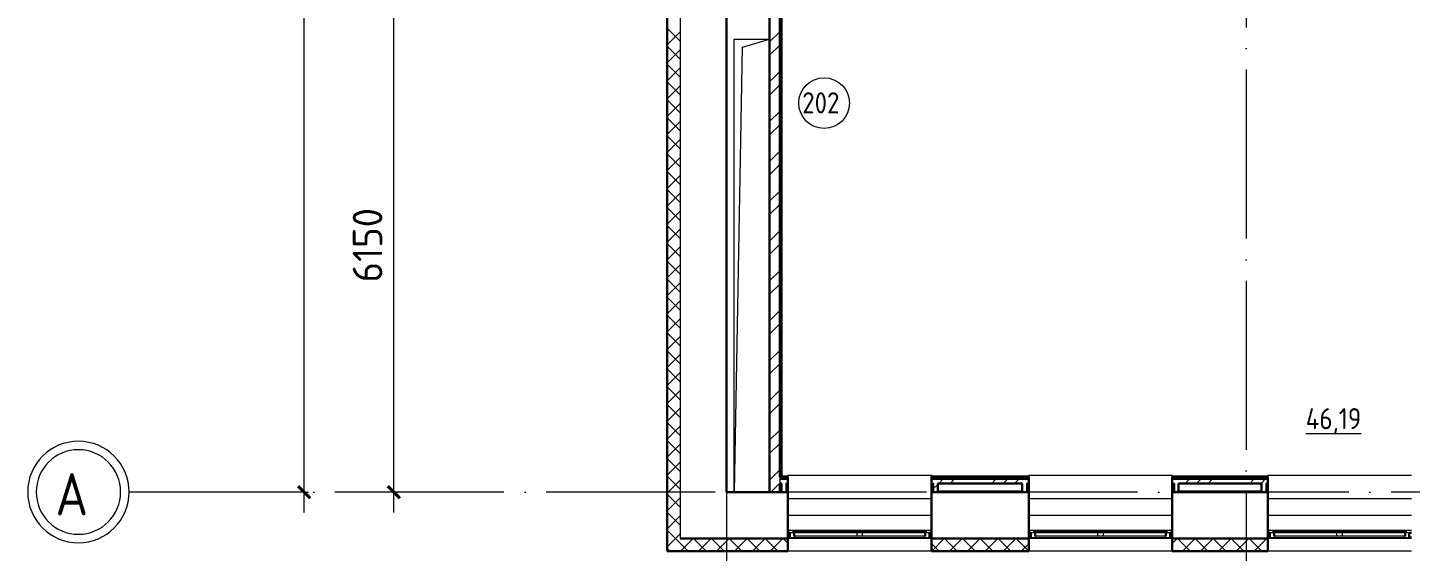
# Model space of a CAD drawing. Header units: millimetres. Extents: x -695119 to 412940, y -249585 to 622758.
# Drawn here: x 253919 to 270283, y 59610 to 65808 of the extents above; entities that cross this region are included whole.
import ezdxf

# ---------------------------------------------------------------- set-up
doc = ezdxf.new("R2010")
doc.units = ezdxf.units.MM
doc.linetypes.add('ADSK_Линия сетки', pattern=[25, 20, -2.5, 0, -2.5])
for name, color, linetype, lineweight in [('_ Окна', 252, 'Continuous', 30), ('Марки помещений', 8, 'Continuous', 20), ('Ограждение', 8, 'Continuous', 9), ('Окна', 252, 'Continuous', 9), ('Оси', 252, 'Continuous', 9), ('Перекрытие', 252, 'Continuous', 18), ('Размеры', 7, 'Continuous', 9), ('Стены внутренние', 252, 'Continuous', 18), ('Стены наружные', 252, 'Continuous', 18), ('Стены штриховка', 7, 'Continuous', 9)]:
    doc.layers.add(name, color=color, linetype=linetype, lineweight=lineweight)
doc.styles.add('GOST Common_1', font='', dxfattribs={"height": 250})
doc.styles.add('GOST Common_2', font='', dxfattribs={"width": 0.9, "height": 250})
doc.styles.add('GOST Common_3', font='', dxfattribs={"height": 3.5})
doc.styles.get('GOST Common_1').set_extended_font_data('GOST type B')
doc.styles.get('GOST Common_2').set_extended_font_data('GOST type B')
doc.styles.get('GOST Common_3').set_extended_font_data('GOST type B')

# ---------------------------------------------------------------- blocks, each defined once
blk = doc.blocks.new('план 2 этажа')
at = {"color": 251, "lineweight": 18, "true_color": 0x636466}
for p, q in [((262281, 60312), (262281, 65672)), ((262281, 65672), (262699, 65672)), ((262379, 65577), (262699, 65672)), ((262286, 60312), (262379, 65577))]:
    blk.add_line(p, q, dxfattribs=at)
at = {"layer": '_ Окна', "color": 251, "true_color": 0x636466}
for p, q in [((262941, 59830), (262916, 59830)), ((262916, 59772), (262941, 59772)), ((262941, 59772), (262941, 59830)), ((264616, 59830), (264591, 59830)), ((264591, 59830), (264591, 59772)), ((264591, 59772), (264616, 59772)), ((265791, 59830), (265766, 59830)), ((265766, 59772), (265791, 59772)), ((265791, 59772), (265791, 59830)), ((267466, 59830), (267441, 59830)), ((267441, 59830), (267441, 59772)), ((267441, 59772), (267466, 59772)), ((268621, 59830), (268596, 59830)), ((268596, 59772), (268621, 59772)), ((268621, 59772), (268621, 59830)), ((270296, 59830), (270271, 59830)), ((270271, 59830), (270271, 59772)), ((270271, 59772), (270296, 59772))]:
    blk.add_line(p, q, dxfattribs=at)
at = {"layer": '_ Окна', "color": 251, "lineweight": 18, "true_color": 0x636466}
for p, q in [((262979, 59830), (262941, 59830)), ((262941, 59830), (262941, 59772)), ((262941, 59772), (263000, 59772)), ((262987, 59789), (262987, 59830)), ((262999, 59789), (262987, 59789)), ((263000, 59772), (263005, 59789)), ((264527, 59789), (264531, 59772)), ((264531, 59772), (264591, 59772)), ((264545, 59789), (264533, 59789)), ((264545, 59830), (264545, 59789)), ((264591, 59830), (264553, 59830)), ((264591, 59772), (264591, 59830)), ((265829, 59830), (265791, 59830)), ((265791, 59830), (265791, 59772)), ((265791, 59772), (265850, 59772)), ((265837, 59789), (265837, 59830)), ((265849, 59789), (265837, 59789)), ((265850, 59772), (265855, 59789)), ((267377, 59789), (267381, 59772)), ((267381, 59772), (267441, 59772)), ((267395, 59789), (267383, 59789)), ((267395, 59830), (267395, 59789)), ((267441, 59830), (267403, 59830)), ((267441, 59772), (267441, 59830)), ((268659, 59830), (268621, 59830)), ((268621, 59830), (268621, 59772)), ((268621, 59772), (268680, 59772)), ((268667, 59789), (268667, 59830)), ((268679, 59789), (268667, 59789)), ((268680, 59772), (268685, 59789)), ((270207, 59789), (270211, 59772)), ((270211, 59772), (270271, 59772)), ((270225, 59789), (270213, 59789)), ((270225, 59830), (270225, 59789)), ((270271, 59830), (270233, 59830)), ((270271, 59772), (270271, 59830))]:
    blk.add_line(p, q, dxfattribs=at)
at = {"layer": 'Марки помещений', "color": 251, "true_color": 0x636466}
blk.add_circle((263345, 64915), 300, dxfattribs=at)
at = {"layer": 'Ограждение', "color": 251, "true_color": 0x636466}
for p, q in [((262844, 60497), (262844, 65964)), ((262834, 60412), (262834, 60327)), ((262916, 60497), (262916, 60512)), ((262916, 60512), (264616, 60512)), ((264616, 60512), (264616, 60497)), ((265766, 60497), (265766, 60512)), ((265766, 60512), (267466, 60512)), ((267466, 60512), (267466, 60497)), ((268596, 60497), (268596, 60512)), ((268596, 60512), (270296, 60512)), ((262916, 60237), (264616, 60237)), ((265766, 60237), (267466, 60237)), ((268596, 60237), (270296, 60237)), ((262916, 60037), (264616, 60037)), ((265766, 60037), (267466, 60037)), ((268596, 60037), (270296, 60037)), ((262916, 59862), (264616, 59862)), ((265766, 59862), (267466, 59862)), ((268596, 59862), (270296, 59862))]:
    blk.add_line(p, q, dxfattribs=at)
at = {"layer": 'Окна', "color": 251, "true_color": 0x636466}
for p, q in [((262979, 59847), (263751, 59847)), ((262979, 59830), (262979, 59847)), ((263751, 59830), (262979, 59830)), ((262999, 59789), (262999, 59830)), ((263731, 59789), (262999, 59789)), ((263000, 59772), (264531, 59772)), ((263731, 59830), (263731, 59789)), ((263801, 59789), (263731, 59789)), ((263751, 59847), (263781, 59847)), ((263751, 59847), (263751, 59830)), ((263781, 59830), (263751, 59830)), ((263781, 59847), (264553, 59847)), ((263781, 59830), (263781, 59847)), ((264553, 59830), (263781, 59830)), ((263801, 59789), (263801, 59830)), ((264533, 59789), (263801, 59789)), ((264533, 59830), (264533, 59789)), ((264553, 59847), (264553, 59830)), ((265829, 59847), (266601, 59847)), ((265829, 59830), (265829, 59847)), ((266601, 59830), (265829, 59830)), ((265849, 59789), (265849, 59830)), ((266581, 59789), (265849, 59789)), ((265850, 59772), (267381, 59772)), ((266581, 59830), (266581, 59789)), ((266651, 59789), (266581, 59789)), ((266601, 59847), (266631, 59847)), ((266601, 59847), (266601, 59830)), ((266631, 59830), (266601, 59830)), ((266631, 59847), (267403, 59847)), ((266631, 59830), (266631, 59847)), ((267403, 59830), (266631, 59830)), ((266651, 59789), (266651, 59830)), ((267383, 59789), (266651, 59789)), ((267383, 59830), (267383, 59789)), ((267403, 59847), (267403, 59830)), ((268659, 59847), (269431, 59847)), ((268659, 59830), (268659, 59847)), ((269431, 59830), (268659, 59830)), ((268679, 59789), (268679, 59830)), ((269411, 59789), (268679, 59789)), ((268680, 59772), (270211, 59772)), ((269411, 59830), (269411, 59789)), ((269481, 59789), (269411, 59789)), ((269431, 59847), (269461, 59847)), ((269431, 59847), (269431, 59830)), ((269461, 59830), (269431, 59830)), ((269461, 59847), (270233, 59847)), ((269461, 59830), (269461, 59847)), ((270233, 59830), (269461, 59830)), ((269481, 59789), (269481, 59830)), ((270213, 59789), (269481, 59789)), ((270213, 59830), (270213, 59789)), ((270233, 59847), (270233, 59830))]:
    blk.add_line(p, q, dxfattribs=at)
at = {"layer": 'Оси', "color": 251, "linetype": 'ADSK_Линия сетки', "ltscale": 100, "true_color": 0x636466}
for p, q in [((262191, 77812), (262191, 46686)), ((268341, 77812), (268341, 46686)), ((332058, 60312), (255119, 60312))]:
    blk.add_line(p, q, dxfattribs=at)
at = {"layer": 'Оси', "color": 251, "lineweight": 20, "true_color": 0x636466}
for radius, start, end in [(600, 90, 270), (600, 270, 90), (500, 90, 270), (500, 270, 90)]:
    blk.add_arc((254519, 60312), radius, start, end, dxfattribs=at)
at = {"layer": 'Перекрытие', "color": 251, "ltscale": 100, "true_color": 0x636466}
for p, q in [((262281, 60312), (262281, 65672)), ((262281, 65672), (262699, 65672))]:
    blk.add_line(p, q, dxfattribs=at)
at = {"layer": 'Размеры', "color": 251, "lineweight": 20, "true_color": 0x636466}
for p, q in [((257191, 60070), (257191, 107462)), ((258254, 60070), (258254, 66462)), ((257191, 60312), (257041, 60312)), ((257191, 60312), (257241, 60312)), ((258254, 60312), (258104, 60312)), ((258254, 60312), (258304, 60312))]:
    blk.add_line(p, q, dxfattribs=at)
at = {"layer": 'Размеры', "color": 251, "lineweight": 40, "true_color": 0x636466}
for p, q in [((257191, 60312), (257120, 60382)), ((257191, 60312), (257262, 60241)), ((258254, 60312), (258183, 60382)), ((258254, 60312), (258324, 60241))]:
    blk.add_line(p, q, dxfattribs=at)
at = {"layer": 'Стены внутренние', "color": 251, "lineweight": 30, "true_color": 0x636466}
for p, q in [((261489, 67022), (261489, 59610)), ((262191, 60312), (262191, 65947)), ((262699, 60312), (262191, 60312)), ((262841, 60312), (262819, 60312)), ((262916, 59610), (262916, 60312)), ((264616, 60312), (264616, 59610)), ((265691, 60312), (264691, 60312)), ((265766, 59610), (265766, 60312)), ((267466, 60312), (267466, 59610)), ((268521, 60312), (267541, 60312)), ((268596, 59610), (268596, 60312)), ((261641, 59762), (262916, 59762)), ((264616, 59762), (265766, 59762)), ((267466, 59762), (268596, 59762)), ((261489, 59610), (262916, 59610)), ((264616, 59610), (265766, 59610)), ((267466, 59610), (268596, 59610))]:
    blk.add_line(p, q, dxfattribs=at)
at = {"layer": 'Стены внутренние', "color": 251, "true_color": 0x636466}
for p, q in [((261641, 67022), (261641, 59762)), ((264616, 59762), (262916, 59762)), ((267466, 59762), (265766, 59762)), ((270296, 59762), (268596, 59762)), ((264616, 59610), (262916, 59610)), ((267466, 59610), (265766, 59610)), ((270296, 59610), (268596, 59610))]:
    blk.add_line(p, q, dxfattribs=at)
at = {"layer": 'Стены внутренние', "color": 251, "linetype": 'Continuous', "lineweight": 9, "true_color": 0x636466}
for p, q in [((261641, 65647), (261491, 65797)), ((261491, 65607), (261641, 65757)), ((261491, 65597), (261489, 65592)), ((261641, 65435), (261491, 65585)), ((261491, 65395), (261641, 65545)), ((261491, 65515), (261491, 65515)), ((261641, 65223), (261491, 65373)), ((261491, 65183), (261641, 65333)), ((261641, 65011), (261491, 65161)), ((261491, 64971), (261641, 65121)), ((261641, 64798), (261491, 64948)), ((261491, 64759), (261641, 64909)), ((261491, 64905), (261491, 64905)), ((261641, 64586), (261491, 64736)), ((261491, 64702), (261491, 64702)), ((261491, 64547), (261641, 64697)), ((261641, 64374), (261491, 64524)), ((261491, 64334), (261641, 64484)), ((261491, 64397), (261491, 64397)), ((261491, 64174), (261489, 64170)), ((261641, 64162), (261491, 64312)), ((261491, 64122), (261641, 64272)), ((261641, 63950), (261491, 64100)), ((261491, 63910), (261641, 64060)), ((261491, 63821), (261489, 63825)), ((261641, 63738), (261491, 63888)), ((261491, 63698), (261641, 63848)), ((261491, 63787), (261491, 63787)), ((261641, 63526), (261491, 63676)), ((261491, 63486), (261641, 63636)), ((261491, 63584), (261491, 63584)), ((261641, 63314), (261491, 63464)), ((261491, 63274), (261641, 63424)), ((261491, 63279), (261491, 63279)), ((261641, 63101), (261491, 63251)), ((261491, 63062), (261641, 63212)), ((261641, 62889), (261491, 63039)), ((261491, 62850), (261641, 63000)), ((261641, 62677), (261491, 62827)), ((261491, 62637), (261641, 62787)), ((261491, 62670), (261491, 62670)), ((261641, 62465), (261491, 62615)), ((261491, 62425), (261641, 62575)), ((261491, 62467), (261491, 62467)), ((261641, 62253), (261491, 62403)), ((261491, 62213), (261641, 62363)), ((261641, 62041), (261491, 62191)), ((261491, 62162), (261491, 62162)), ((261491, 62001), (261641, 62151)), ((261491, 61938), (261490, 61937)), ((261641, 61829), (261491, 61979)), ((261491, 61789), (261641, 61939)), ((261641, 61616), (261491, 61766)), ((261491, 61577), (261641, 61727)), ((261491, 61586), (261489, 61590)), ((261641, 61404), (261491, 61554)), ((261491, 61552), (261491, 61552)), ((261491, 61365), (261641, 61515)), ((261491, 61349), (261491, 61349)), ((261641, 61192), (261491, 61342)), ((261491, 61153), (261641, 61303)), ((261641, 60980), (261491, 61130)), ((261491, 60940), (261641, 61090)), ((261491, 61044), (261491, 61044)), ((261641, 60768), (261491, 60918)), ((261491, 60728), (261641, 60878)), ((261641, 60556), (261491, 60706)), ((261491, 60516), (261641, 60666)), ((261641, 60344), (261491, 60494)), ((261491, 60304), (261641, 60454)), ((261491, 60435), (261491, 60435)), ((261641, 60132), (261491, 60282)), ((261491, 60092), (261641, 60242)), ((261491, 60231), (261491, 60231)), ((261641, 59919), (261491, 60069)), ((261491, 59880), (261641, 60030)), ((261491, 59927), (261491, 59927)), ((261586, 59762), (261491, 59857)), ((261491, 59668), (261585, 59762)), ((261585, 59762), (261641, 59818)), ((261736, 59612), (261586, 59762)), ((261647, 59612), (261797, 59762)), ((261949, 59612), (261799, 59762)), ((261859, 59612), (262009, 59762)), ((262161, 59612), (262011, 59762)), ((262071, 59612), (262221, 59762)), ((262373, 59612), (262223, 59762)), ((262283, 59612), (262433, 59762)), ((262585, 59612), (262435, 59762)), ((262496, 59612), (262646, 59762)), ((262797, 59612), (262647, 59762)), ((262708, 59612), (262858, 59762)), ((262916, 59705), (262859, 59762)), ((264618, 59613), (264767, 59762)), ((264918, 59612), (264768, 59762)), ((264829, 59612), (264979, 59762)), ((265131, 59612), (264981, 59762)), ((265041, 59612), (265191, 59762)), ((265343, 59612), (265193, 59762)), ((265253, 59612), (265403, 59762)), ((265555, 59612), (265405, 59762)), ((265465, 59612), (265615, 59762)), ((265764, 59615), (265617, 59762)), ((267466, 59703), (267525, 59762)), ((267676, 59612), (267526, 59762)), ((267587, 59612), (267737, 59762)), ((267888, 59612), (267738, 59762)), ((267799, 59612), (267949, 59762)), ((268100, 59612), (267950, 59762)), ((268011, 59612), (268161, 59762)), ((268313, 59612), (268163, 59762)), ((268223, 59612), (268373, 59762)), ((268525, 59612), (268375, 59762)), ((268435, 59612), (268585, 59762)), ((268596, 59753), (268587, 59762)), ((261524, 59612), (261491, 59645)), ((261693, 59610), (261693, 59611)), ((262729, 59612), (262727, 59610)), ((264706, 59612), (264616, 59702)), ((265213, 59610), (265212, 59612)), ((265544, 59612), (265543, 59610)), ((265565, 59610), (265564, 59612)), ((265678, 59612), (265766, 59700)), ((265764, 59622), (265766, 59622))]:
    blk.add_line(p, q, dxfattribs=at)
at = {"layer": 'Стены наружные', "color": 251, "lineweight": 30, "true_color": 0x636466}
for p, q in [((262834, 66247), (262834, 60492)), ((262839, 60497), (262839, 66247)), ((262819, 66086), (262819, 60487)), ((262699, 65947), (262699, 60312)), ((262819, 60487), (262834, 60487)), ((262819, 60312), (262819, 60412)), ((262819, 60412), (262841, 60412)), ((262916, 60497), (262839, 60497)), ((262841, 60412), (262841, 60312)), ((262916, 60492), (262916, 60497)), ((262916, 60312), (262916, 60492)), ((265766, 60497), (264616, 60497)), ((264616, 60497), (264616, 60492)), ((264616, 60492), (264616, 60312)), ((264691, 60412), (265691, 60412)), ((264691, 60312), (264691, 60412)), ((265691, 60412), (265691, 60312)), ((265766, 60492), (265766, 60497)), ((265766, 60312), (265766, 60492)), ((268596, 60497), (267466, 60497)), ((267466, 60497), (267466, 60492)), ((267466, 60492), (267466, 60312)), ((267541, 60412), (268521, 60412)), ((267541, 60312), (267541, 60412)), ((268521, 60412), (268521, 60312)), ((268596, 60492), (268596, 60497)), ((268596, 60312), (268596, 60492)), ((262699, 60312), (262819, 60312)), ((262841, 60312), (262916, 60312)), ((264616, 60312), (264691, 60312)), ((265691, 60312), (265766, 60312)), ((267466, 60312), (267541, 60312)), ((268521, 60312), (268596, 60312))]:
    blk.add_line(p, q, dxfattribs=at)
at = {"layer": 'Стены наружные', "color": 251, "linetype": 'Continuous', "lineweight": 9, "true_color": 0x636466}
for p, q in [((262699, 65639), (262819, 65759)), ((262819, 65662), (262834, 65677)), ((262834, 65748), (262839, 65753)), ((262834, 65677), (262839, 65682)), ((262699, 65482), (262819, 65602)), ((262834, 65607), (262839, 65612)), ((262834, 65536), (262839, 65541)), ((262834, 65465), (262839, 65470)), ((262834, 65395), (262839, 65400)), ((262834, 65324), (262839, 65329)), ((262699, 65168), (262819, 65288)), ((262819, 65238), (262834, 65253)), ((262834, 65253), (262839, 65258)), ((262834, 65183), (262839, 65188)), ((262699, 65010), (262819, 65130)), ((262834, 65112), (262839, 65117)), ((262834, 65041), (262839, 65046)), ((262834, 64970), (262839, 64975)), ((262699, 64696), (262819, 64816)), ((262819, 64814), (262834, 64829)), ((262834, 64900), (262839, 64905)), ((262834, 64829), (262839, 64834)), ((262699, 64539), (262819, 64659)), ((262834, 64758), (262839, 64763)), ((262834, 64688), (262839, 64693)), ((262834, 64617), (262839, 64622)), ((262834, 64546), (262839, 64551)), ((262834, 64475), (262839, 64480)), ((262699, 64225), (262819, 64345)), ((262819, 64390), (262834, 64405)), ((262834, 64405), (262839, 64410)), ((262834, 64334), (262839, 64339)), ((262699, 64067), (262819, 64187)), ((262834, 64263), (262839, 64268)), ((262834, 64193), (262839, 64198)), ((262834, 64122), (262839, 64127)), ((262834, 64051), (262839, 64056)), ((262699, 63753), (262819, 63873)), ((262819, 63965), (262834, 63980)), ((262834, 63980), (262839, 63985)), ((262834, 63910), (262839, 63915)), ((262834, 63839), (262839, 63844)), ((262699, 63596), (262819, 63716)), ((262834, 63768), (262839, 63773)), ((262834, 63698), (262839, 63703)), ((262819, 63541), (262834, 63556)), ((262834, 63627), (262839, 63632)), ((262834, 63556), (262839, 63561)), ((262699, 63282), (262819, 63402)), ((262834, 63485), (262839, 63490)), ((262834, 63415), (262839, 63420)), ((262834, 63344), (262839, 63349)), ((262699, 63125), (262819, 63245)), ((262834, 63273), (262839, 63278)), ((262834, 63203), (262839, 63208)), ((262819, 63117), (262834, 63132)), ((262834, 63132), (262839, 63137)), ((262834, 63061), (262839, 63066)), ((262699, 62810), (262819, 62930)), ((262834, 62990), (262839, 62995)), ((262834, 62920), (262839, 62925)), ((262834, 62849), (262839, 62854)), ((262699, 62653), (262819, 62773)), ((262819, 62693), (262834, 62708)), ((262834, 62778), (262839, 62783)), ((262834, 62708), (262839, 62713)), ((262834, 62637), (262839, 62642)), ((262834, 62566), (262839, 62571)), ((262699, 62339), (262819, 62459)), ((262834, 62496), (262839, 62501)), ((262834, 62425), (262839, 62430)), ((262834, 62354), (262839, 62359)), ((262699, 62182), (262819, 62302)), ((262819, 62268), (262834, 62283)), ((262834, 62283), (262839, 62288)), ((262834, 62213), (262839, 62218)), ((262834, 62142), (262839, 62147)), ((262834, 62071), (262839, 62076)), ((262699, 61867), (262819, 61987)), ((262819, 61844), (262834, 61859)), ((262834, 62001), (262839, 62006)), ((262834, 61930), (262839, 61935)), ((262834, 61859), (262839, 61864)), ((262699, 61710), (262819, 61830)), ((262834, 61788), (262839, 61793)), ((262834, 61718), (262839, 61723)), ((262834, 61647), (262839, 61652)), ((262834, 61576), (262839, 61581)), ((262699, 61396), (262819, 61516)), ((262819, 61420), (262834, 61435)), ((262834, 61506), (262839, 61511)), ((262834, 61435), (262839, 61440)), ((262834, 61364), (262839, 61369)), ((262699, 61239), (262819, 61359)), ((262834, 61293), (262839, 61298)), ((262834, 61223), (262839, 61228)), ((262699, 60924), (262819, 61044)), ((262834, 61152), (262839, 61157)), ((262834, 61081), (262839, 61086)), ((262699, 60767), (262819, 60887)), ((262819, 60996), (262834, 61011)), ((262834, 61011), (262839, 61016)), ((262834, 60940), (262839, 60945)), ((262834, 60869), (262839, 60874)), ((262834, 60798), (262839, 60803)), ((262834, 60728), (262839, 60733)), ((262699, 60453), (262819, 60573)), ((262819, 60571), (262834, 60586)), ((262834, 60657), (262839, 60662)), ((262834, 60586), (262839, 60591)), ((262715, 60312), (262819, 60416)), ((262834, 60516), (262839, 60521)), ((262881, 60492), (262886, 60497)), ((264618, 60462), (264631, 60474)), ((264631, 60474), (264643, 60487)), ((264641, 60352), (264691, 60402)), ((264648, 60492), (264653, 60497)), ((264701, 60412), (264751, 60462)), ((264719, 60492), (264724, 60497)), ((264790, 60492), (264795, 60497)), ((264830, 60462), (264843, 60474)), ((264835, 60412), (264885, 60462)), ((264843, 60474), (264855, 60487)), ((264855, 60487), (264860, 60492)), ((264860, 60492), (264865, 60497)), ((264931, 60492), (264936, 60497)), ((265002, 60492), (265007, 60497)), ((265043, 60462), (265055, 60474)), ((265055, 60474), (265068, 60487)), ((265073, 60492), (265078, 60497)), ((265143, 60492), (265148, 60497)), ((265214, 60492), (265219, 60497)), ((265255, 60462), (265267, 60474)), ((265267, 60474), (265280, 60487)), ((265280, 60487), (265285, 60492)), ((265285, 60492), (265290, 60497)), ((265329, 60412), (265379, 60462)), ((265355, 60492), (265360, 60497)), ((265426, 60492), (265431, 60497)), ((265464, 60412), (265514, 60462)), ((265467, 60462), (265479, 60474)), ((265479, 60474), (265492, 60487)), ((265497, 60492), (265502, 60497)), ((265568, 60492), (265573, 60497)), ((265599, 60412), (265649, 60462)), ((265638, 60492), (265643, 60497)), ((265679, 60462), (265691, 60474)), ((265691, 60474), (265704, 60487)), ((265704, 60487), (265709, 60492)), ((265709, 60492), (265714, 60497)), ((267477, 60492), (267482, 60497)), ((267547, 60492), (267552, 60497)), ((267588, 60462), (267601, 60474)), ((267601, 60474), (267613, 60487)), ((267618, 60492), (267623, 60497)), ((267619, 60412), (267669, 60462)), ((267689, 60492), (267694, 60497)), ((267754, 60412), (267804, 60462)), ((267760, 60492), (267765, 60497)), ((267800, 60462), (267813, 60474)), ((267813, 60474), (267825, 60487)), ((267825, 60487), (267830, 60492)), ((267830, 60492), (267835, 60497)), ((267889, 60412), (267939, 60462)), ((267901, 60492), (267906, 60497)), ((267972, 60492), (267977, 60497)), ((268012, 60462), (268025, 60474)), ((268025, 60474), (268037, 60487)), ((268042, 60492), (268047, 60497)), ((268113, 60492), (268118, 60497)), ((268184, 60492), (268189, 60497)), ((268225, 60462), (268237, 60474)), ((268237, 60474), (268250, 60487)), ((268250, 60487), (268255, 60492)), ((268255, 60492), (268260, 60497)), ((268325, 60492), (268330, 60497)), ((268382, 60412), (268432, 60462)), ((268396, 60492), (268401, 60497)), ((268437, 60462), (268449, 60474)), ((268449, 60474), (268462, 60487)), ((268467, 60492), (268472, 60497)), ((268517, 60412), (268567, 60462)), ((268537, 60492), (268542, 60497)), ((268571, 60384), (268583, 60396)), ((268583, 60396), (268596, 60409)), ((265741, 60312), (265753, 60324)), ((265753, 60324), (265766, 60336)), ((267466, 60339), (267478, 60352)), ((267478, 60352), (267491, 60364)), ((267519, 60312), (267541, 60334)), ((268552, 60312), (268571, 60330))]:
    blk.add_line(p, q, dxfattribs=at)
at = {"layer": 'Стены наружные', "color": 251, "true_color": 0x636466}
for p, q in [((261484, 60664), (261484, 61964)), ((261484, 61964), (261489, 61964)), ((261484, 60664), (261489, 60664)), ((261484, 60064), (261484, 60464)), ((261484, 60464), (261489, 60464)), ((262826, 60327), (262841, 60327)), ((262826, 60312), (262826, 60327)), ((264691, 60327), (265691, 60327)), ((267541, 60327), (268521, 60327)), ((261489, 60064), (261484, 60064))]:
    blk.add_line(p, q, dxfattribs=at)
at = {"layer": 'Стены штриховка', "color": 251, "true_color": 0x636466}
for p, q in [((261491, 67020), (261491, 59610)), ((262819, 60487), (262819, 60412)), ((262819, 60474), (262916, 60474)), ((262819, 60462), (262916, 60462)), ((262916, 60492), (262834, 60492)), ((262834, 60492), (262916, 60492)), ((262834, 60487), (262916, 60487)), ((262916, 60412), (262891, 60412)), ((262891, 60412), (262891, 60312)), ((262903, 60412), (262903, 60312)), ((265766, 60492), (264616, 60492)), ((264616, 60492), (265766, 60492)), ((264616, 60487), (265766, 60487)), ((264616, 60474), (265766, 60474)), ((264616, 60462), (265766, 60462)), ((264641, 60412), (264616, 60412)), ((264628, 60412), (264628, 60312)), ((264641, 60412), (264641, 60312)), ((265766, 60412), (265741, 60412)), ((265741, 60412), (265741, 60312)), ((265753, 60412), (265753, 60312)), ((268596, 60492), (267466, 60492)), ((267466, 60492), (268596, 60492)), ((267466, 60487), (268596, 60487)), ((267466, 60474), (268596, 60474)), ((267466, 60462), (268596, 60462)), ((267491, 60412), (267466, 60412)), ((267478, 60412), (267478, 60312)), ((267491, 60412), (267491, 60312)), ((268596, 60412), (268571, 60412)), ((268571, 60412), (268571, 60312)), ((268583, 60412), (268583, 60312)), ((261489, 59612), (262914, 59612)), ((262916, 59686), (262914, 59686)), ((262914, 59612), (262914, 59686)), ((264618, 59686), (264616, 59686)), ((264618, 59686), (264618, 59612)), ((264618, 59612), (265764, 59612)), ((265766, 59686), (265764, 59686)), ((265764, 59612), (265764, 59686)), ((267468, 59686), (267466, 59686)), ((267468, 59686), (267468, 59612)), ((267468, 59612), (268594, 59612)), ((268596, 59686), (268594, 59686)), ((268594, 59612), (268594, 59686))]:
    blk.add_line(p, q, dxfattribs=at)
at = {"layer": 'Марки помещений', "color": 251, "true_color": 0x636466, "style": 'GOST Common_2', "width": 0.9}
for s, p in [('202', (263086, 64793)), ('%%U46,19', (269046, 61055))]:
    blk.add_text(s, height=250, dxfattribs=at).set_placement(p)
at = {"layer": 'Оси', "color": 251, "true_color": 0x636466, "style": 'GOST Common_1', "width": 0.9}
blk.add_text('А', height=500, dxfattribs=at).set_placement((254248, 60036))
at = {"layer": 'Размеры', "color": 251, "lineweight": 20, "true_color": 0x636466, "insert": (257766, 62793), "char_height": 350, "width": 1095.38, "attachment_point": 1, "rotation": 90, "line_spacing_factor": 1.022761, "style": 'GOST Common_3'}
blk.add_mtext('6150', dxfattribs=at)

msp = doc.modelspace()

# ---------------------------------------------------------------- block references
msp.add_blockref('план 2 этажа', (0, 0))

doc.saveas('drawing.dxf')
